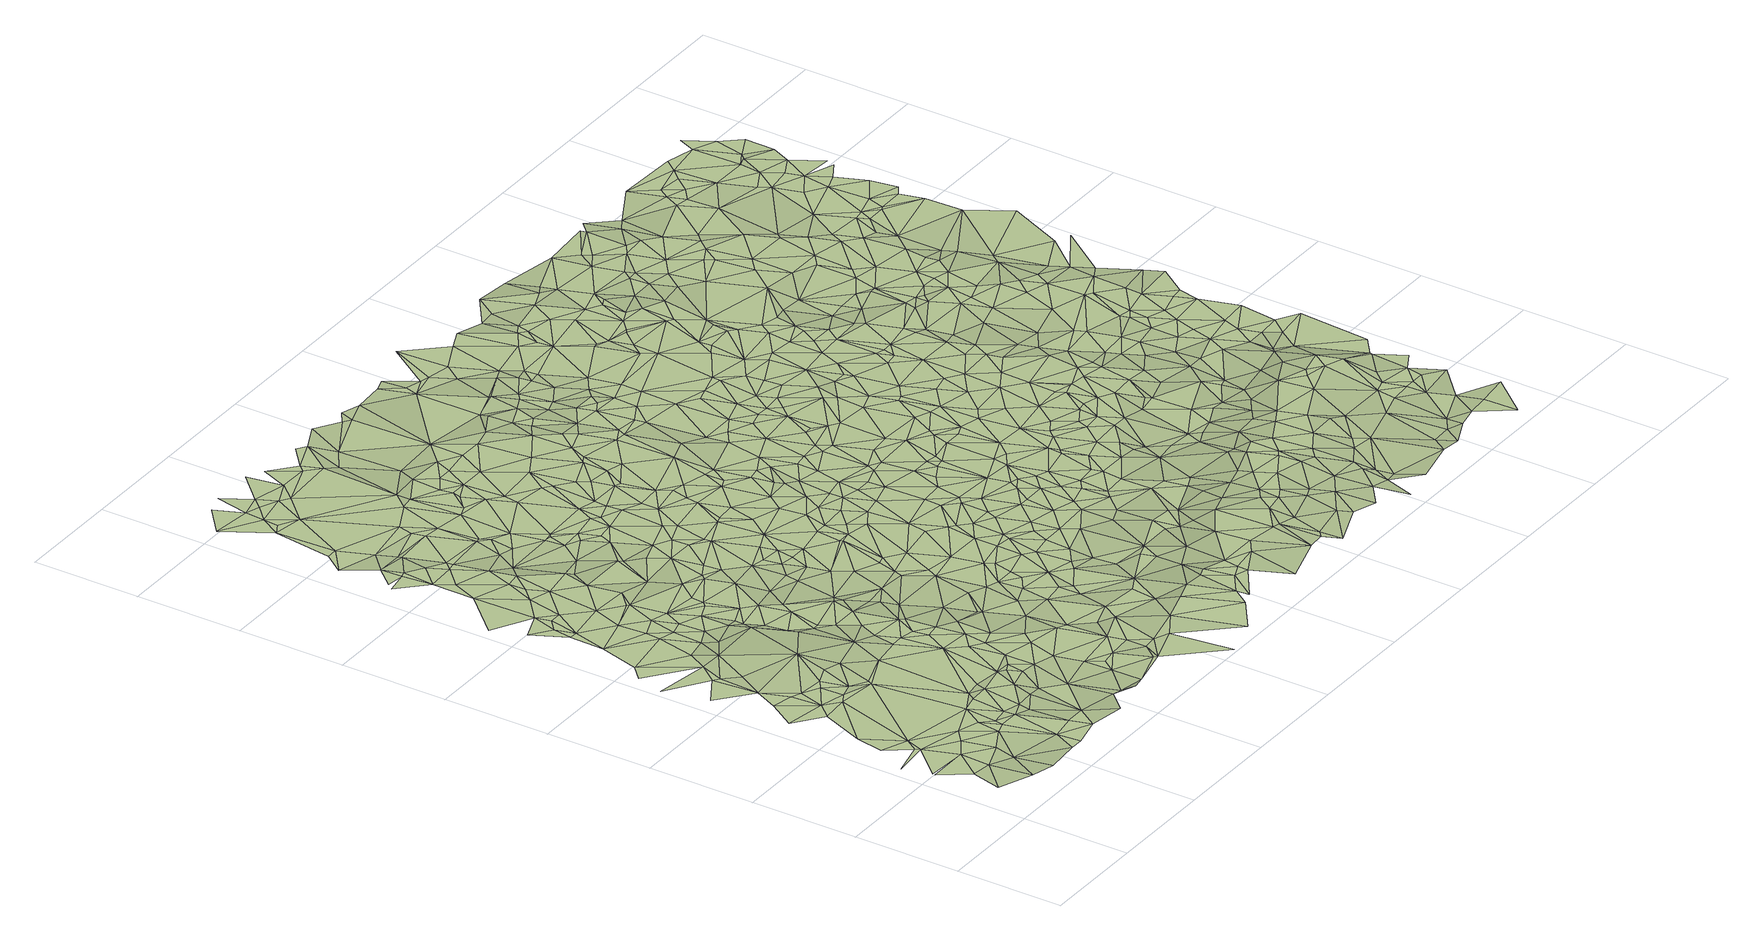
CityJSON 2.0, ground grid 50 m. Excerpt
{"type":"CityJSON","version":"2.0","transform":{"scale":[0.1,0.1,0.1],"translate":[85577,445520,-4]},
"CityObjects":{
"terrain1":{"type":"TINRelief","geometry":[{"type":"CompositeSurface","lod":"2","boundaries":[[[0,1,2]],[[2,3,4]],[[0,5,1]],[[6,7,8]],[[9,3,7]],[[2,1,3]],[[10,1,5]],[[8,11,12]],[[12,11,13]],[[8,7,11]],[[10,5,14]],[[15,3,1]],[[16,7,3]],[[10,15,1]],[[15,16,3]],[[17,11,7]],[[17,7,16]],[[10,14,18]],[[11,19,13]],[[10,20,15]],[[21,22,23]],[[22,13,19]],[[24,21,23]],[[20,16,15]],[[17,16,20]],[[25,10,18]],[[25,20,10]],[[17,26,11]],[[22,19,23]],[[24,23,27]],[[28,29,30]],[[24,27,28]],[[31,17,20]],[[25,18,32]],[[11,33,19]],[[27,23,34]],[[28,27,34]],[[35,31,20]],[[25,35,20]],[[36,29,37]],[[38,23,19]],[[31,26,17]],[[28,39,29]],[[26,33,11]],[[40,34,23]],[[41,31,35]],[[42,43,37]],[[28,44,39]],[[38,40,23]],[[45,25,32]],[[25,46,35]],[[41,26,31]],[[37,29,39]],[[41,35,46]],[[47,34,40]],[[33,38,19]],[[48,46,25]],[[49,28,34]],[[41,50,26]],[[45,48,25]],[[41,46,50]],[[38,51,40]],[[52,39,44]],[[49,44,28]],[[42,37,53]],[[37,39,52]],[[47,40,51]],[[33,51,38]],[[49,34,47]],[[50,54,26]],[[48,55,46]],[[42,56,57]],[[58,50,46]],[[59,47,51]],[[60,48,45]],[[53,37,52]],[[42,53,56]],[[26,61,33]],[[58,46,55]],[[62,51,33]],[[26,54,61]],[[49,52,44]],[[60,55,48]],[[63,57,64]],[[63,65,66]],[[49,47,59]],[[67,54,50]],[[58,67,50]],[[68,59,51]],[[68,51,62]],[[60,45,69]],[[63,64,65]],[[70,53,52]],[[65,71,66]],[[72,58,55]],[[67,61,54]],[[57,73,64]],[[60,72,55]],[[56,74,57]],[[68,49,59]],[[64,75,65]],[[76,62,33]],[[70,56,53]],[[61,76,33]],[[74,73,57]],[[67,77,61]],[[70,52,78]],[[71,79,80]],[[58,81,67]],[[65,75,71]],[[68,62,76]],[[72,81,58]],[[60,69,82]],[[64,83,75]],[[60,84,72]],[[85,52,49]],[[86,56,70]],[[86,74,56]],[[75,83,71]],[[85,78,52]],[[87,64,73]],[[67,88,77]],[[89,49,68]],[[87,83,64]],[[72,84,81]],[[90,70,78]],[[60,91,84]],[[81,88,67]],[[86,70,90]],[[60,82,91]],[[92,73,74]],[[86,92,74]],[[77,93,61]],[[83,94,71]],[[71,94,79]],[[89,68,76]],[[61,93,76]],[[95,86,90]],[[84,96,81]],[[97,90,78]],[[85,49,98]],[[95,92,86]],[[89,98,49]],[[81,99,88]],[[97,78,85]],[[100,101,102]],[[82,103,104]],[[82,104,91]],[[81,96,99]],[[92,105,73]],[[106,102,79]],[[107,87,73]],[[77,88,93]],[[87,108,83]],[[108,94,83]],[[109,110,100]],[[84,91,111]],[[112,79,94]],[[113,92,95]],[[114,95,90]],[[84,111,96]],[[107,73,105]],[[112,106,79]],[[99,115,88]],[[89,76,116]],[[114,90,97]],[[100,102,117]],[[99,96,115]],[[97,85,118]],[[119,104,103]],[[113,105,92]],[[85,98,120]],[[114,113,95]],[[109,100,117]],[[91,104,121]],[[116,76,93]],[[108,122,94]],[[112,94,122]],[[85,123,118]],[[85,120,123]],[[106,124,102]],[[97,118,125]],[[117,102,126]],[[88,115,127]],[[96,111,115]],[[89,128,98]],[[114,97,125]],[[109,129,130]],[[128,120,98]],[[131,87,107]],[[130,132,133]],[[89,116,134]],[[88,135,93]],[[87,136,108]],[[119,121,104]],[[126,102,124]],[[91,137,111]],[[88,127,135]],[[115,111,127]],[[109,117,138]],[[139,106,112]],[[114,140,113]],[[131,107,105]],[[130,129,132]],[[141,128,89]],[[91,121,142]],[[108,143,122]],[[144,125,118]],[[143,112,122]],[[131,136,87]],[[116,93,145]],[[144,114,125]],[[139,124,106]],[[91,142,137]],[[134,116,145]],[[89,134,146]],[[117,126,138]],[[147,123,120]],[[148,118,123]],[[141,89,146]],[[128,147,120]],[[149,113,140]],[[109,150,129]],[[144,140,114]],[[141,151,128]],[[109,138,150]],[[139,112,143]],[[113,152,105]],[[153,126,124]],[[149,154,113]],[[155,145,93]],[[156,133,132]],[[144,118,148]],[[151,147,128]],[[127,157,135]],[[111,158,127]],[[153,138,126]],[[108,159,143]],[[139,160,124]],[[136,159,108]],[[121,161,142]],[[153,124,160]],[[93,135,162]],[[148,123,147]],[[149,140,144]],[[163,131,105]],[[137,158,111]],[[155,164,145]],[[134,145,165]],[[154,152,113]],[[166,121,119]],[[155,93,162]],[[167,139,143]],[[158,157,127]],[[135,157,162]],[[146,134,165]],[[121,168,161]],[[163,136,131]],[[145,164,165]],[[161,168,142]],[[141,146,169]],[[141,170,151]],[[163,105,152]],[[167,143,159]],[[156,171,172]],[[155,173,164]],[[136,174,159]],[[175,160,139]],[[148,147,176]],[[151,170,147]],[[166,168,121]],[[156,132,177]],[[155,162,173]],[[178,132,129]],[[179,129,150]],[[166,119,180]],[[162,157,181]],[[149,144,182]],[[137,142,183]],[[184,138,153]],[[184,150,138]],[[149,185,154]],[[186,153,160]],[[146,165,169]],[[164,173,187]],[[175,139,167]],[[182,144,148]],[[164,187,165]],[[188,157,158]],[[156,189,171]],[[171,190,172]],[[141,169,170]],[[172,190,191]],[[188,181,157]],[[176,147,170]],[[168,183,142]],[[156,177,189]],[[137,192,158]],[[193,174,136]],[[194,173,162]],[[148,176,195]],[[185,152,154]],[[194,162,181]],[[163,193,136]],[[196,167,159]],[[174,196,159]],[[178,177,132]],[[186,160,175]],[[149,182,185]],[[189,177,171]],[[184,179,150]],[[166,197,168]],[[186,184,153]],[[179,178,129]],[[137,183,192]],[[182,148,195]],[[198,175,167]],[[166,180,197]],[[192,188,158]],[[199,165,187]],[[169,165,200]],[[176,170,201]],[[169,202,170]],[[203,187,173]],[[171,204,190]],[[197,205,168]],[[203,173,194]],[[185,206,152]],[[168,205,183]],[[193,196,174]],[[163,152,207]],[[169,208,202]],[[194,181,209]],[[188,210,181]],[[211,167,196]],[[195,176,212]],[[200,165,199]],[[180,213,197]],[[214,198,167]],[[215,171,177]],[[169,200,208]],[[170,202,201]],[[163,216,193]],[[176,201,212]],[[198,217,175]],[[199,187,203]],[[186,175,217]],[[215,204,171]],[[206,207,152]],[[163,218,216]],[[219,190,204]],[[213,205,197]],[[220,179,184]],[[214,167,211]],[[185,182,221]],[[219,222,190]],[[192,210,188]],[[220,184,186]],[[185,221,206]],[[186,217,223]],[[192,183,224]],[[209,181,210]],[[220,178,179]],[[163,207,218]],[[220,186,223]],[[225,203,194]],[[180,226,213]],[[180,227,226]],[[225,194,209]],[[182,195,228]],[[229,201,202]],[[230,217,198]],[[229,202,208]],[[215,219,204]],[[192,224,210]],[[231,215,177]],[[206,221,232]],[[223,217,230]],[[233,177,178]],[[193,234,196]],[[183,205,235]],[[236,224,183]],[[229,208,200]],[[206,232,207]],[[195,212,237]],[[229,200,199]],[[214,230,198]],[[182,228,221]],[[211,196,238]],[[216,234,193]],[[213,235,205]],[[195,237,228]],[[239,220,223]],[[220,233,178]],[[234,238,196]],[[216,218,240]],[[214,211,241]],[[242,212,201]],[[236,183,235]],[[239,223,230]],[[225,243,203]],[[244,230,214]],[[225,209,243]],[[215,245,219]],[[246,231,177]],[[207,240,218]],[[229,247,201]],[[244,214,241]],[[209,210,248]],[[199,203,249]],[[216,240,234]],[[224,250,210]],[[241,211,251]],[[211,238,251]],[[213,226,252]],[[229,199,253]],[[231,245,215]],[[237,212,254]],[[207,232,255]],[[242,201,247]],[[236,256,224]],[[233,246,177]],[[239,233,220]],[[228,237,257]],[[221,258,232]],[[213,252,235]],[[244,241,251]],[[242,254,212]],[[234,259,238]],[[221,228,258]],[[257,237,254]],[[245,260,219]],[[238,259,251]],[[210,250,248]],[[209,261,243]],[[224,256,250]],[[262,228,257]],[[209,248,261]],[[207,263,240]],[[249,203,243]],[[253,199,249]],[[236,235,256]],[[207,255,263]],[[232,258,255]],[[264,252,226]],[[265,230,244]],[[240,266,234]],[[229,267,247]],[[234,266,259]],[[239,268,233]],[[239,230,269]],[[270,228,262]],[[229,253,267]],[[271,257,254]],[[244,251,272]],[[251,259,266]],[[231,273,245]],[[274,262,257]],[[275,268,239]],[[276,248,250]],[[277,254,242]],[[268,246,233]],[[270,258,228]],[[249,243,261]],[[274,257,271]],[[278,261,248]],[[279,263,255]],[[280,235,252]],[[240,263,281]],[[280,256,235]],[[251,266,272]],[[275,239,269]],[[271,254,277]],[[282,231,246]],[[278,248,276]],[[274,270,262]],[[267,283,247]],[[279,255,258]],[[240,281,266]],[[269,230,265]],[[256,284,250]],[[253,285,267]],[[286,252,264]],[[253,249,285]],[[244,272,287]],[[242,247,288]],[[282,273,231]],[[289,245,273]],[[276,250,290]],[[275,291,268]],[[274,271,277]],[[265,244,287]],[[279,292,263]],[[284,290,250]],[[293,252,286]],[[275,269,294]],[[293,280,252]],[[272,266,295]],[[275,294,291]],[[267,296,283]],[[268,297,246]],[[292,281,263]],[[277,242,298]],[[278,276,299]],[[249,261,300]],[[301,268,291]],[[288,247,283]],[[302,284,256]],[[270,303,258]],[[278,300,261]],[[274,303,270]],[[267,285,304]],[[280,302,256]],[[305,279,258]],[[274,277,303]],[[306,289,273]],[[301,297,268]],[[272,295,287]],[[284,307,290]],[[285,249,308]],[[266,309,295]],[[281,309,266]],[[267,304,296]],[[276,290,310]],[[242,288,298]],[[278,299,311]],[[269,265,312]],[[305,292,279]],[[276,310,299]],[[269,313,294]],[[294,313,291]],[[288,283,296]],[[314,293,286]],[[293,315,280]],[[282,306,273]],[[316,282,246]],[[303,305,258]],[[310,290,307]],[[301,291,313]],[[278,311,317]],[[287,295,318]],[[249,300,308]],[[269,312,313]],[[278,317,300]],[[285,308,304]],[[319,281,292]],[[246,297,320]],[[321,307,284]],[[314,315,293]],[[318,295,309]],[[311,299,310]],[[316,246,320]],[[303,277,322]],[[301,323,297]],[[321,284,302]],[[265,287,324]],[[319,309,281]],[[301,313,323]],[[312,265,324]],[[280,321,302]],[[277,298,322]],[[325,287,318]],[[280,315,321]],[[326,288,296]],[[327,310,307]],[[282,328,306]],[[303,329,305]],[[330,318,309]],[[325,331,287]],[[321,327,307]],[[305,332,292]],[[312,333,313]],[[314,334,315]],[[326,298,288]],[[335,311,310]],[[336,296,304]],[[316,328,282]],[[335,317,311]],[[319,330,309]],[[314,337,338]],[[313,339,323]],[[332,319,292]],[[324,287,331]],[[305,329,340]],[[322,298,326]],[[341,306,328]],[[323,342,297]],[[326,296,336]],[[343,300,317]],[[308,344,304]],[[305,340,332]],[[320,297,342]],[[345,325,318]],[[346,310,327]],[[303,322,347]],[[314,338,334]],[[348,308,300]],[[312,324,349]],[[316,320,350]],[[313,333,339]],[[303,351,329]],[[345,318,330]],[[352,322,326]],[[340,329,353]],[[354,321,315]],[[312,349,333]],[[316,350,328]],[[323,339,342]],[[355,331,325]],[[354,315,334]],[[356,335,310]],[[356,310,346]],[[357,338,337]],[[335,343,317]],[[319,358,330]],[[359,327,321]],[[340,353,332]],[[352,326,360]],[[338,361,334]],[[303,347,351]],[[332,362,319]],[[349,324,331]],[[348,300,343]],[[352,347,322]],[[363,355,325]],[[363,325,345]],[[364,346,327]],[[326,336,360]],[[365,336,304]],[[365,304,344]],[[353,329,351]],[[319,362,366]],[[354,334,361]],[[345,330,358]],[[349,331,355]],[[319,366,358]],[[359,364,327]],[[367,344,308]],[[339,333,368]],[[369,361,338]],[[348,367,308]],[[350,320,370]],[[339,368,342]],[[320,342,370]],[[357,369,338]],[[356,346,371]],[[350,372,328]],[[356,373,335]],[[335,373,343]],[[352,360,374]],[[359,321,375]],[[376,321,354]],[[371,346,364]],[[352,377,347]],[[369,378,361]],[[345,358,379]],[[378,354,361]],[[332,353,380]],[[360,336,381]],[[332,380,362]],[[376,375,321]],[[382,348,343]],[[383,333,349]],[[352,374,377]],[[353,351,384]],[[363,345,385]],[[386,366,362]],[[382,343,373]],[[387,356,371]],[[387,373,356]],[[349,355,388]],[[363,388,355]],[[345,379,385]],[[386,358,366]],[[368,370,342]],[[374,360,381]],[[367,365,344]],[[365,381,336]],[[347,389,351]],[[390,368,333]],[[357,391,369]],[[348,392,367]],[[393,364,359]],[[353,384,380]],[[380,386,362]],[[350,394,372]],[[379,358,395]],[[347,377,389]],[[369,391,378]],[[396,348,382]],[[383,390,333]],[[357,397,391]],[[396,392,348]],[[398,354,378]],[[363,385,388]],[[389,384,351]],[[393,359,375]],[[383,349,388]],[[350,370,399]],[[382,373,400]],[[401,371,364]],[[387,400,373]],[[398,376,354]],[[379,395,385]],[[390,370,368]],[[387,371,402]],[[403,377,374]],[[404,381,365]],[[350,399,394]],[[376,393,375]],[[403,374,381]],[[405,365,367]],[[393,401,364]],[[386,406,358]],[[405,367,392]],[[380,407,386]],[[408,389,377]],[[409,396,382]],[[387,402,400]],[[398,393,376]],[[382,400,410]],[[411,388,385]],[[391,412,378]],[[403,408,377]],[[384,413,380]],[[401,402,371]],[[403,381,404]],[[389,414,384]],[[411,385,395]],[[358,406,395]],[[380,415,407]],[[398,378,416]],[[409,382,410]],[[396,417,392]],[[418,404,365]],[[383,388,419]],[[380,413,415]],[[390,420,370]],[[402,410,400]],[[421,384,414]],[[421,413,384]],[[418,365,405]],[[378,412,416]],[[422,391,397]],[[409,423,396]],[[419,388,411]],[[386,407,406]],[[383,424,390]],[[408,425,389]],[[417,405,392]],[[415,426,407]],[[427,403,404]],[[425,414,389]],[[415,413,426]],[[428,394,399]],[[423,417,396]],[[370,429,399]],[[398,430,393]],[[383,419,424]],[[403,431,408]],[[422,412,391]],[[390,424,420]],[[393,432,401]],[[433,410,402]],[[411,395,434]],[[427,431,403]],[[407,426,406]],[[435,413,421]],[[431,425,408]],[[436,409,410]],[[427,404,437]],[[435,426,413]],[[437,404,418]],[[438,402,401]],[[439,421,414]],[[436,423,409]],[[420,440,370]],[[429,428,399]],[[419,411,434]],[[398,416,441]],[[418,405,442]],[[439,414,425]],[[417,442,405]],[[395,406,434]],[[439,435,421]],[[398,441,430]],[[393,430,443]],[[444,417,423]],[[436,410,433]],[[393,443,432]],[[445,424,419]],[[438,433,402]],[[446,431,427]],[[447,416,412]],[[446,427,437]],[[436,444,423]],[[431,448,425]],[[449,426,435]],[[444,442,417]],[[438,401,432]],[[370,450,429]],[[451,406,426]],[[422,447,412]],[[424,452,420]],[[445,419,453]],[[437,418,454]],[[418,442,454]],[[419,434,453]],[[455,439,425]],[[416,456,441]],[[455,425,448]],[[445,457,424]],[[439,449,435]],[[370,440,450]],[[452,458,420]],[[430,441,443]],[[459,436,433]],[[446,460,431]],[[457,452,424]],[[420,458,440]],[[446,437,460]],[[434,406,461]],[[447,462,416]],[[462,456,416]],[[451,461,406]],[[438,463,433]],[[464,448,431]],[[422,465,447]],[[449,466,426]],[[455,449,439]],[[451,426,466]],[[467,444,436]],[[438,432,468]],[[432,443,468]],[[445,453,469]],[[470,442,444]],[[471,465,422]],[[472,437,454]],[[453,434,473]],[[445,469,457]],[[467,436,459]],[[460,464,431]],[[441,474,443]],[[459,433,475]],[[454,442,470]],[[476,455,448]],[[472,460,437]],[[457,477,452]],[[473,434,461]],[[478,441,456]],[[475,433,463]],[[476,449,455]],[[453,473,469]],[[474,468,443]],[[479,465,471]],[[469,477,457]],[[452,480,458]],[[467,481,444]],[[438,482,463]],[[465,483,447]],[[472,454,484]],[[438,468,482]],[[450,485,429]],[[478,474,441]],[[479,471,486]],[[440,458,480]],[[462,478,456]],[[467,459,475]],[[484,454,470]],[[476,448,487]],[[464,487,448]],[[470,444,481]],[[447,483,462]],[[452,477,480]],[[479,488,465]],[[489,461,451]],[[490,451,466]],[[491,464,460]],[[491,460,472]],[[492,473,461]],[[476,493,449]],[[488,483,465]],[[475,463,494]],[[493,466,449]],[[489,451,490]],[[469,495,477]],[[482,496,463]],[[472,484,497]],[[498,469,473]],[[467,475,499]],[[494,463,496]],[[450,440,500]],[[440,480,501]],[[467,499,481]],[[502,478,462]],[[497,484,470]],[[492,461,489]],[[477,495,480]],[[450,503,485]],[[440,501,500]],[[504,468,474]],[[476,487,505]],[[479,486,506]],[[507,490,466]],[[491,472,508]],[[509,485,503]],[[510,462,483]],[[491,511,464]],[[464,512,487]],[[513,495,469]],[[498,473,492]],[[504,482,468]],[[476,505,493]],[[508,472,497]],[[479,506,488]],[[514,496,482]],[[498,513,469]],[[478,504,474]],[[515,475,494]],[[510,502,462]],[[499,475,515]],[[493,507,466]],[[488,516,483]],[[511,512,464]],[[497,470,517]],[[450,518,503]],[[470,481,519]],[[495,520,480]],[[501,480,520]],[[521,494,496]],[[512,505,487]],[[522,478,502]],[[499,519,481]],[[509,503,518]],[[514,521,496]],[[514,482,504]],[[508,497,517]],[[510,483,516]],[[523,490,507]],[[513,524,495]],[[525,515,494]],[[526,492,489]],[[450,527,518]],[[524,520,495]],[[450,500,528]],[[499,515,519]],[[525,494,521]],[[517,470,529]],[[530,489,490]],[[531,493,505]],[[532,513,498]],[[486,533,506]],[[508,517,534]],[[526,498,492]],[[535,501,520]],[[491,508,536]],[[493,537,507]],[[510,538,502]],[[522,539,478]],[[491,536,511]],[[488,540,516]],[[478,539,504]],[[470,519,529]],[[524,535,520]],[[450,528,527]],[[488,506,540]],[[541,500,501]],[[514,542,521]],[[543,514,504]],[[525,519,515]],[[510,516,538]],[[544,524,513]],[[545,505,512]],[[546,522,502]],[[511,547,512]],[[532,544,513]],[[530,490,523]],[[523,507,537]],[[548,532,498]],[[536,508,534]],[[538,546,502]],[[543,542,514]],[[548,498,526]],[[541,501,535]],[[526,489,530]],[[525,521,549]],[[545,531,505]],[[534,517,550]],[[538,516,551]],[[552,535,524]],[[541,528,500]],[[531,553,493]],[[553,537,493]],[[516,540,551]],[[543,504,554]],[[549,521,542]],[[550,517,529]],[[511,536,547]],[[546,539,522]],[[548,544,532]],[[554,504,539]],[[555,529,519]],[[556,524,544]],[[557,518,527]],[[547,558,512]],[[559,523,537]],[[556,552,524]],[[545,560,531]],[[545,512,558]],[[561,527,528]],[[552,562,535]],[[563,541,535]],[[525,564,519]],[[563,535,562]],[[560,553,531]],[[533,565,506]],[[548,556,544]],[[536,534,566]],[[567,525,549]],[[548,526,568]],[[506,565,540]],[[551,540,569]],[[538,570,546]],[[554,539,571]],[[546,571,539]],[[538,551,572]],[[566,534,550]],[[553,559,537]],[[526,530,568]],[[564,555,519]],[[545,553,560]],[[561,557,527]],[[573,529,555]],[[574,530,523]],[[575,528,541]],[[576,542,543]],[[577,523,559]],[[578,549,542]],[[550,529,573]],[[575,561,528]],[[565,569,540]],[[575,541,563]],[[546,579,571]],[[548,580,556]],[[572,551,569]],[[567,564,525]],[[552,581,562]],[[533,582,565]],[[538,572,570]],[[543,554,583]],[[584,563,562]],[[546,570,579]],[[574,523,577]],[[556,585,552]],[[548,568,580]],[[578,567,549]],[[553,586,559]],[[587,536,566]],[[588,547,536]],[[575,563,584]],[[585,581,552]],[[584,562,581]],[[578,542,576]],[[577,559,586]],[[564,573,555]],[[589,566,550]],[[554,571,583]],[[589,550,573]],[[580,585,556]],[[568,530,590]],[[591,558,547]],[[553,592,586]],[[574,590,530]],[[576,543,583]],[[593,567,578]],[[587,588,536]],[[593,564,567]],[[545,594,553]],[[565,595,569]],[[545,558,594]],[[575,596,561]],[[561,596,557]],[[574,577,590]],[[587,566,597]],[[597,566,589]],[[577,586,598]],[[565,582,599]],[[579,600,571]],[[572,569,601]],[[597,589,573]],[[570,602,579]],[[588,591,547]],[[592,603,586]],[[553,594,592]],[[572,604,570]],[[593,605,564]],[[593,578,606]],[[607,573,564]],[[578,576,606]],[[608,575,584]],[[586,603,598]],[[569,595,601]],[[565,599,595]],[[571,600,583]],[[568,590,609]],[[610,584,581]],[[590,577,611]],[[593,606,605]],[[585,610,581]],[[612,597,573]],[[591,613,558]],[[587,597,614]],[[576,583,615]],[[611,577,598]],[[605,607,564]],[[592,594,603]],[[570,604,602]],[[579,602,600]],[[587,614,588]],[[613,594,558]],[[572,601,604]],[[608,596,575]],[[616,580,568]],[[617,576,615]],[[606,576,617]],[[612,573,607]],[[618,585,580]],[[598,603,619]],[[583,620,615]],[[605,621,607]],[[599,622,623]],[[590,611,609]],[[601,595,624]],[[610,608,584]],[[599,625,595]],[[588,626,591]],[[617,615,620]],[[601,627,604]],[[628,614,597]],[[606,629,605]],[[616,568,609]],[[604,627,602]],[[628,597,612]],[[602,630,600]],[[631,620,583]],[[632,603,594]],[[614,626,588]],[[611,598,633]],[[605,629,621]],[[583,600,634]],[[635,613,591]],[[601,624,627]],[[598,619,636]],[[608,637,596]],[[621,638,607]],[[599,623,625]],[[633,598,636]],[[632,619,603]],[[585,639,610]],[[624,595,640]],[[602,641,630]],[[606,617,642]],[[627,641,602]],[[613,632,594]],[[635,591,626]],[[631,583,634]],[[595,625,640]],[[600,630,634]],[[611,633,609]],[[612,607,643]],[[618,639,585]],[[642,617,620]],[[628,626,614]],[[616,618,580]],[[624,644,627]],[[628,612,645]],[[606,642,629]],[[621,629,646]],[[621,646,638]],[[623,647,625]],[[631,648,620]],[[635,649,613]],[[650,608,610]],[[651,635,626]],[[628,651,626]],[[627,652,641]],[[612,643,645]],[[624,640,644]],[[613,649,632]],[[653,647,623]],[[654,607,638]],[[627,644,652]],[[655,637,608]],[[647,640,625]],[[653,623,656]],[[641,657,630]],[[631,634,648]],[[650,655,608]],[[634,630,657]],[[643,607,654]],[[658,609,633]],[[659,636,619]],[[632,659,619]],[[642,620,660]],[[661,635,651]],[[662,650,610]],[[660,620,648]],[[663,646,629]],[[628,664,651]],[[628,645,665]],[[663,629,642]],[[610,639,666]],[[641,652,657]],[[667,633,636]],[[647,668,640]],[[668,644,640]],[[669,638,646]],[[670,616,609]],[[635,671,649]],[[655,672,637]],[[648,634,673]],[[662,655,650]],[[649,659,632]],[[644,674,652]],[[661,671,635]],[[673,634,657]],[[618,675,639]],[[670,609,658]],[[654,638,669]],[[664,661,651]],[[616,676,618]],[[628,665,664]],[[675,666,639]],[[663,642,660]],[[663,669,646]],[[667,636,659]],[[645,643,677]],[[653,678,647]],[[618,676,675]],[[668,674,644]],[[667,658,633]],[[662,679,655]],[[680,659,649]],[[671,680,649]],[[681,653,656]],[[662,610,682]],[[679,672,655]],[[683,657,652]],[[610,666,684]],[[648,673,685]],[[645,677,665]],[[674,683,652]],[[677,643,654]],[[673,657,685]],[[647,678,668]],[[660,648,686]],[[663,687,669]],[[675,684,666]],[[676,688,675]],[[689,616,670]],[[664,690,661]],[[662,682,679]],[[679,691,672]],[[680,692,659]],[[663,660,693]],[[671,692,680]],[[682,610,684]],[[694,674,668]],[[683,695,657]],[[664,665,690]],[[657,695,685]],[[696,670,658]],[[654,669,697]],[[698,667,659]],[[661,699,671]],[[698,658,667]],[[681,678,653]],[[648,685,700]],[[663,693,687]],[[701,676,616]],[[702,675,688]],[[686,648,700]],[[669,687,697]],[[689,670,696]],[[694,668,678]],[[703,683,674]],[[654,697,704]],[[677,654,705]],[[671,699,692]],[[692,706,659]],[[691,707,672]],[[698,659,706]],[[694,708,674]],[[702,709,675]],[[677,710,665]],[[665,710,690]],[[654,704,705]],[[689,701,616]],[[660,686,711]],[[683,712,695]],[[679,713,691]],[[675,709,684]],[[661,690,714]],[[679,682,713]],[[701,688,676]],[[685,695,715]],[[660,711,693]],[[716,696,658]],[[687,693,697]],[[708,703,674]],[[661,714,699]],[[698,717,658]],[[703,712,683]],[[715,695,712]],[[716,689,696]],[[718,700,685]],[[718,685,715]],[[701,702,688]],[[713,707,691]],[[719,694,678]],[[720,682,684]],[[686,700,721]],[[704,697,722]],[[692,699,723]],[[692,723,706]],[[698,706,724]],[[677,725,710]],[[726,678,681]],[[693,727,697]],[[686,728,711]],[[677,705,725]],[[716,658,729]],[[710,714,690]],[[705,704,722]],[[719,708,694]],[[686,721,728]],[[701,709,702]],[[729,658,717]],[[720,713,682]],[[720,684,709]],[[722,697,727]],[[719,703,708]],[[698,724,717]],[[730,689,716]],[[689,731,701]],[[726,681,732]],[[733,700,718]],[[705,722,727]],[[715,712,734]],[[733,718,715]],[[735,723,699]],[[714,735,699]],[[693,711,736]],[[724,706,737]],[[693,736,727]],[[738,731,689]],[[730,738,689]],[[739,707,713]],[[723,740,706]],[[733,715,734]],[[741,712,703]],[[742,720,709]],[[726,743,678]],[[728,744,711]],[[706,740,737]],[[701,745,709]],[[710,746,714]],[[735,747,723]],[[742,709,748]],[[743,719,678]],[[721,744,728]],[[730,716,729]],[[710,725,749]],[[745,748,709]],[[705,727,750]],[[726,732,751]],[[752,721,700]],[[714,753,735]],[[747,740,723]],[[719,741,703]],[[731,745,701]],[[724,737,754]],[[730,729,738]],[[755,713,720]],[[752,700,733]],[[744,736,711]],[[735,753,747]],[[725,705,756]],[[729,717,757]],[[724,758,717]],[[710,749,746]],[[759,734,712]],[[739,760,707]],[[738,729,757]],[[727,736,750]],[[755,739,713]],[[747,753,740]],[[733,734,761]],[[762,742,748]],[[763,744,721]],[[764,720,742]],[[724,754,758]],[[726,751,743]],[[765,737,740]],[[751,732,766]],[[725,767,749]],[[717,758,757]],[[754,737,765]],[[741,759,712]],[[714,768,753]],[[738,769,731]],[[705,750,756]],[[714,746,768]],[[731,769,745]],[[763,721,752]],[[764,755,720]],[[745,770,748]],[[733,761,771]],[[725,756,767]],[[772,736,744]],[[764,742,762]],[[762,748,770]],[[752,733,771]],[[750,736,772]],[[758,754,765]],[[739,773,760]],[[759,761,734]],[[755,773,739]],[[753,774,740]],[[751,775,743]],[[758,776,757]],[[749,777,746]],[[763,778,744]],[[751,766,775]],[[765,740,779]],[[778,772,744]],[[769,770,745]],[[764,762,770]],[[743,780,719]],[[768,746,777]],[[719,780,741]],[[781,750,772]],[[768,782,753]],[[783,771,761]],[[749,767,784]],[[740,774,779]],[[752,771,783]],[[758,765,785]],[[782,786,753]],[[738,757,787]],[[738,788,769]],[[758,789,776]],[[753,786,774]],[[749,784,777]],[[775,790,743]],[[791,767,756]],[[792,750,781]],[[766,793,775]],[[792,756,750]],[[741,794,759]],[[795,763,752]],[[795,778,763]],[[768,777,796]],[[797,761,759]],[[791,784,767]],[[785,765,779]],[[797,783,761]],[[781,772,798]],[[764,799,755]],[[764,770,800]],[[768,801,782]],[[802,760,773]],[[758,785,789]],[[787,757,776]],[[778,803,772]],[[755,802,773]],[[769,804,770]],[[795,752,783]],[[768,796,801]],[[743,790,780]],[[791,756,792]],[[782,801,786]],[[759,794,805]],[[792,781,798]],[[738,806,788]],[[741,807,794]],[[798,772,803]],[[769,788,804]],[[741,780,807]],[[775,793,808]],[[795,809,778]],[[770,804,800]],[[775,810,790]],[[779,774,811]],[[812,759,805]],[[764,800,813]],[[809,803,778]],[[787,776,789]],[[797,759,812]],[[738,787,806]],[[814,796,777]],[[784,814,777]],[[815,795,783]],[[785,779,811]],[[764,813,799]],[[755,799,802]],[[785,816,789]],[[791,817,784]],[[794,807,805]],[[786,818,774]],[[775,808,810]],[[786,801,819]],[[790,820,780]],[[821,791,792]],[[822,793,823]],[[824,783,797]],[[825,800,804]],[[785,826,816]],[[827,792,798]],[[822,808,793]],[[788,828,804]],[[815,783,824]],[[787,789,816]],[[785,811,826]],[[796,829,801]],[[790,810,820]],[[795,830,809]],[[817,814,784]],[[813,800,825]],[[774,818,811]],[[815,830,795]],[[825,804,828]],[[831,798,803]],[[780,820,832]],[[812,805,833]],[[809,834,803]],[[833,805,807]],[[821,817,791]],[[788,806,828]],[[780,835,807]],[[786,819,818]],[[780,832,835]],[[797,812,836]],[[821,792,827]],[[814,829,796]],[[830,834,809]],[[837,819,801]],[[838,820,810]],[[816,826,839]],[[838,832,820]],[[799,840,802]],[[827,798,831]],[[831,803,834]],[[839,826,811]],[[833,807,835]],[[813,825,841]],[[824,797,836]],[[842,822,823]],[[813,841,799]],[[812,833,836]],[[832,843,835]],[[829,837,801]],[[844,840,799]],[[825,828,845]],[[842,808,822]],[[815,846,830]],[[847,838,810]],[[817,848,814]],[[787,816,849]],[[787,850,806]],[[851,811,818]],[[806,852,828]],[[844,799,841]],[[839,811,851]],[[815,824,846]],[[838,853,832]],[[830,854,834]],[[808,855,810]],[[853,843,832]],[[841,825,845]],[[819,856,818]],[[821,857,817]],[[816,839,858]],[[837,856,819]],[[831,834,859]],[[814,848,829]],[[846,854,830]],[[828,852,845]],[[847,853,838]],[[847,810,855]],[[802,840,860]],[[836,833,861]],[[833,835,862]],[[857,848,817]],[[824,836,863]],[[864,851,818]],[[864,818,856]],[[806,850,865]],[[866,835,843]],[[834,854,859]],[[787,849,850]],[[839,851,864]],[[827,831,867]],[[806,865,852]],[[836,868,863]],[[837,869,856]],[[844,870,840]],[[846,824,863]],[[844,841,871]],[[836,861,868]],[[816,872,849]],[[858,839,864]],[[853,866,843]],[[816,858,872]],[[873,829,848]],[[831,859,874]],[[833,862,861]],[[846,875,854]],[[821,827,876]],[[847,855,853]],[[877,837,829]],[[864,856,878]],[[866,862,835]],[[877,869,837]],[[869,878,856]],[[841,845,879]],[[831,874,867]],[[844,871,870]],[[868,880,863]],[[854,881,859]],[[845,852,882]],[[873,877,829]],[[849,883,850]],[[840,870,860]],[[841,879,871]],[[846,863,884]],[[883,865,850]],[[854,875,881]],[[868,861,885]],[[821,876,857]],[[852,865,882]],[[877,878,869]],[[857,886,848]],[[853,887,866]],[[874,859,888]],[[876,827,867]],[[873,848,889]],[[846,890,875]],[[868,885,880]],[[888,859,881]],[[891,858,864]],[[879,845,892]],[[883,882,865]],[[884,863,880]],[[845,882,893]],[[894,864,878]],[[895,877,873]],[[867,874,896]],[[846,884,890]],[[861,862,897]],[[896,874,888]],[[845,893,892]],[[872,858,898]],[[899,883,849]],[[886,889,848]],[[877,900,878]],[[879,901,871]],[[871,901,870]],[[872,899,849]],[[875,890,881]],[[891,864,894]],[[891,898,858]],[[895,873,889]],[[888,881,902]],[[896,888,902]],[[894,878,900]],[[903,867,896]],[[872,898,899]],[[879,892,901]],[[857,904,886]],[[905,884,880]],[[895,906,877]],[[877,906,900]],[[907,870,901]],[[905,880,885]],[[908,885,861]],[[909,882,883]],[[857,876,904]],[[903,876,867]],[[908,861,897]],[[892,893,910]],[[894,900,906]],[[909,893,882]],[[911,889,886]],[[896,902,912]],[[913,890,884]],[[881,890,914]],[[899,915,883]],[[902,881,914]],[[892,916,901]],[[907,901,916]],[[911,886,904]],[[917,898,891]],[[913,884,905]],[[903,896,918]],[[917,899,898]],[[905,885,908]],[[909,910,893]],[[915,909,883]],[[895,889,919]],[[896,912,918]],[[894,906,920]],[[891,894,921]],[[895,919,906]],[[912,902,922]],[[922,902,914]],[[903,923,876]],[[913,914,890]],[[911,904,924]],[[894,920,925]],[[876,923,904]],[[911,919,889]],[[926,892,910]],[[927,915,899]],[[921,894,925]],[[926,916,892]],[[927,899,917]],[[903,918,923]],[[917,891,928]],[[911,924,919]],[[929,912,922]],[[930,909,915]],[[928,891,921]],[[906,931,920]],[[929,922,914]],[[924,904,932]],[[909,933,910]],[[927,930,915]],[[919,931,906]],[[925,920,934]],[[904,923,932]],[[935,918,912]],[[936,927,917]],[[921,925,934]],[[924,937,919]],[[930,933,909]],[[936,917,928]],[[938,912,929]],[[924,932,937]],[[934,920,931]],[[933,926,910]],[[935,923,918]],[[939,916,926]],[[927,940,930]],[[928,921,941]],[[919,937,942]],[[943,932,923]],[[939,944,916]],[[921,934,941]],[[919,942,931]],[[936,940,927]],[[935,912,938]],[[935,943,923]],[[928,941,945]],[[936,928,946]],[[946,928,945]],[[947,926,933]],[[947,939,926]],[[937,932,948]],[[936,946,940]],[[937,948,942]],[[949,945,941]],[[939,950,944]],[[930,951,933]],[[943,952,932]],[[930,940,951]],[[947,953,939]],[[946,945,949]],[[934,931,954]],[[953,950,939]],[[942,954,931]],[[941,934,954]],[[947,933,955]],[[949,941,956]],[[946,957,940]],[[946,949,957]],[[950,958,944]],[[947,955,953]],[[953,959,950]],[[955,933,960]],[[949,956,957]],[[933,951,960]],[[948,961,942]],[[953,955,959]],[[941,962,956]],[[940,957,963]],[[959,958,950]],[[940,964,951]],[[957,956,965]],[[966,944,958]],[[942,961,954]],[[940,963,964]],[[941,954,962]],[[967,957,965]],[[955,958,959]],[[967,963,957]],[[965,956,962]],[[955,960,968]],[[960,951,968]],[[969,967,965]],[[964,970,951]],[[955,971,958]],[[969,965,962]],[[963,970,964]],[[955,968,971]],[[951,972,968]],[[951,970,972]],[[967,973,963]],[[969,974,967]],[[966,958,975]],[[974,973,967]],[[976,970,963]],[[958,971,975]],[[973,976,963]],[[977,971,968]],[[978,968,972]],[[978,972,970]],[[977,968,978]],[[976,979,970]],[[977,980,971]],[[971,980,975]],[[978,970,981]],[[982,980,977]],[[982,977,978]],[[980,983,975]],[[984,975,983]],[[985,983,980]],[[982,985,980]]]}]}
},
"vertices":[
[143,220,17],[257,340,27],[163,350,28],[259,480,29],[68,480,29],[292,150,23],[31,620,29],[206,640,29],[191,660,29],[67,490,30],[381,300,14],[232,720,30],[109,770,29],[133,900,30],[399,120,26],[390,390,26],[351,540,29],[410,590,29],[557,130,28],[344,1110,30],[499,450,28],[82,1200,30],[214,1100,30],[275,1170,29],[166,1330,30],[612,240,27],[579,660,27],[264,1310,29],[219,1440,29],[195,1650,31],[61,1570,30],[513,560,28],[620,130,28],[528,1090,30],[311,1290,30],[554,470,28],[9,1780,30],[268,1740,30],[395,1140,30],[227,1630,30],[390,1250,29],[564,510,27],[109,1970,31],[47,1910,31],[284,1560,33],[758,160,29],[655,470,24],[419,1270,39],[730,260,28],[510,1440,68],[643,520,29],[467,1160,28],[353,1720,49],[316,1830,30],[661,680,28],[727,450,18],[356,2010,30],[165,2160,30],[728,500,26],[483,1290,56],[824,260,27],[687,720,27],[539,1110,30],[166,2320,31],[205,2320,31],[182,2410,31],[89,2480,31],[748,680,31],[567,1270,50],[900,120,44],[422,1850,30],[220,2530,30],[825,510,22],[353,2210,31],[363,2080,30],[237,2460,30],[707,1170,28],[766,730,28],[460,1790,36],[208,2820,34],[28,2630,32],[846,600,29],[1002,220,29],[294,2460,30],[889,510,17],[610,1730,49],[431,1990,30],[403,2350,29],[886,710,33],[753,1320,44],[509,1890,30],[985,430,17],[460,2120,31],[929,1000,29],[322,2620,33],[502,2010,30],[953,630,28],[595,1830,33],[688,1550,48],[924,690,29],[193,3160,35],[85,3140,35],[206,3020,35],[1062,150,61],[1044,210,29],[515,2260,30],[258,2940,34],[506,2270,30],[423,2590,33],[187,3260,35],[108,3170,36],[1025,620,28],[381,2760,33],[545,2100,29],[605,1970,29],[964,710,29],[845,1190,27],[220,3170,34],[643,1790,29],[1183,200,14],[700,1610,29],[1159,330,29],[382,2680,34],[682,1710,29],[351,3030,31],[646,1830,29],[303,3120,33],[1025,760,28],[770,1530,29],[283,3350,28],[88,3400,36],[578,2340,31],[215,3500,33],[164,3500,33],[860,1290,29],[997,920,30],[549,2490,31],[1123,590,30],[330,3250,27],[426,2890,31],[678,2000,29],[845,1470,28],[1154,460,30],[453,2770,33],[740,1870,28],[903,1190,29],[902,1380,27],[835,1680,28],[802,1820,29],[698,2020,29],[330,3270,23],[803,1530,28],[769,2170,32],[386,3070,30],[703,2080,30],[988,1110,27],[202,3780,33],[1056,880,29],[1167,730,26],[585,2620,27],[391,3040,30],[1202,390,30],[1076,990,26],[721,2310,22],[974,1180,27],[1024,1280,28],[1347,250,24],[529,2840,10],[1277,400,29],[972,1470,29],[998,1580,29],[261,3880,33],[79,3990,33],[1057,1120,27],[607,2590,21],[586,2940,11],[863,1740,29],[348,3760,32],[525,3390,29],[505,3320,29],[1366,240,20],[1141,910,26],[904,2000,24],[1371,490,30],[522,3260,30],[857,2120,29],[599,3060,29],[1042,1260,28],[1215,790,26],[257,3810,33],[269,3970,34],[211,4100,33],[1318,700,29],[794,2500,21],[1138,1070,30],[939,1850,16],[712,2650,14],[1405,320,21],[633,2910,27],[1134,1350,18],[1117,1430,15],[1044,1610,13],[1034,1560,23],[1219,1190,15],[335,3950,32],[1395,410,28],[873,2140,30],[919,2320,29],[1095,1470,16],[1281,1040,13],[1345,870,16],[767,2740,30],[1068,1800,19],[1459,320,29],[758,2830,30],[421,3910,33],[804,2480,21],[645,3020,29],[868,2410,29],[381,4000,32],[599,3250,30],[955,2100,30],[304,4130,32],[617,3060,29],[1360,680,29],[1274,1060,10],[1546,300,20],[1570,0,28],[1050,2010,29],[1204,1480,19],[726,2980,30],[464,3880,33],[946,2180,30],[665,3460,30],[891,2600,29],[1526,550,25],[1465,600,14],[1071,1860,23],[837,2710,29],[738,3230,30],[965,2440,29],[793,2830,30],[1189,1720,28],[1362,1160,24],[810,2840,30],[536,3960,33],[734,3540,26],[1244,1640,28],[1425,960,19],[1395,1340,29],[1492,860,25],[876,2750,29],[1643,360,36],[1321,1460,29],[1166,1820,29],[1049,2320,29],[1571,630,27],[1130,1920,28],[1126,2260,30],[915,2660,29],[511,4130,31],[1433,1120,28],[1115,2000,29],[1046,2400,29],[1749,50,31],[949,3090,30],[993,2670,30],[1331,1500,29],[730,3470,30],[895,3210,31],[1198,2070,27],[1198,1910,29],[1003,2770,30],[678,3960,32],[1210,1990,29],[792,3250,30],[1507,990,28],[1278,1910,29],[1492,1100,29],[1118,2290,30],[1730,490,29],[1116,2490,30],[742,3900,30],[1356,1590,29],[1615,780,15],[1417,1390,29],[1836,120,81],[1042,2850,30],[1421,1810,29],[590,4090,31],[1594,870,29],[867,3350,30],[1150,2440,30],[1739,370,76],[857,3310,30],[1036,2740,30],[1395,1600,29],[869,3550,30],[1411,1820,29],[1577,1040,29],[1584,1230,29],[858,3410,31],[1743,610,30],[1286,2110,28],[1482,1540,29],[1265,2320,31],[703,3990,32],[1638,830,25],[1551,1370,30],[1132,2700,30],[1668,970,30],[1586,1100,29],[962,3160,30],[944,3350,30],[1892,200,81],[1830,400,76],[810,3870,11],[1608,1190,30],[1122,2770,30],[1221,2580,30],[919,3640,15],[1818,650,29],[1427,1940,29],[934,3460,30],[1100,3070,30],[1126,2830,30],[1475,1820,29],[1751,900,29],[851,4050,31],[1358,2210,31],[1218,2660,30],[1136,3040,30],[1348,2470,30],[1070,3350,30],[1917,390,81],[1729,1140,29],[1588,1800,28],[1899,140,80],[1989,270,82],[1007,3460,30],[1296,2330,31],[808,4080,31],[1039,3540,30],[1729,1260,29],[1667,1570,28],[1276,2830,30],[1793,940,29],[1513,2050,28],[1731,1370,29],[1176,3180,30],[900,3930,19],[1496,2170,28],[1483,1940,29],[1393,2340,29],[1993,530,47],[1214,2980,30],[1776,1100,29],[2056,250,81],[1337,2670,30],[1900,790,12],[1535,1870,29],[1967,410,80],[1356,2530,29],[1252,2930,30],[1876,890,20],[1683,1660,28],[1377,2610,30],[1749,1510,29],[1139,3480,30],[2056,300,82],[1141,3640,29],[1873,1000,29],[979,4110,31],[1806,1250,29],[1617,1950,29],[2001,740,26],[2019,670,28],[1589,2040,29],[2069,370,82],[1307,2820,30],[1509,2460,30],[1667,1850,29],[1821,1290,28],[1281,3240,29],[1553,2250,27],[1360,2920,30],[1437,2600,29],[1883,1120,28],[1363,3040,30],[1635,2130,29],[1249,3480,30],[2188,320,81],[1776,1490,29],[2062,760,27],[1095,4040,28],[1438,2900,30],[1829,1440,29],[2181,100,49],[2122,590,50],[1140,4020,23],[1910,1200,29],[2029,1050,29],[1982,1120,29],[1709,2000,29],[1761,1870,29],[1875,1630,29],[1601,2750,29],[1555,2570,30],[1705,2060,29],[1916,1390,29],[1965,1250,29],[1400,3060,30],[2258,370,82],[1638,2400,29],[1676,2260,26],[1557,2480,30],[2242,530,79],[1936,1570,29],[1880,1710,29],[1433,3140,30],[1342,3500,35],[1658,2300,28],[2406,170,48],[1934,1440,29],[1427,3330,30],[1723,2220,29],[1604,2560,30],[1791,1980,29],[1154,4080,30],[1241,4050,30],[2220,760,28],[1804,2080,29],[2181,990,15],[2090,1220,30],[1585,3020,31],[1696,2410,29],[2060,1360,29],[1871,1900,29],[2161,1130,29],[1750,2380,30],[1464,3610,19],[2272,720,26],[1969,1600,29],[2249,840,28],[2010,1520,29],[1500,3230,33],[1867,1980,29],[2401,350,80],[1830,2200,29],[1791,2460,27],[1464,3920,17],[1699,2780,36],[1478,3460,22],[1540,3180,31],[1992,1720,29],[1832,2300,28],[2307,680,50],[1501,3380,23],[1451,3560,36],[2107,1360,29],[1958,2010,29],[1641,3020,30],[2397,630,75],[2194,1190,30],[1977,2050,29],[2443,350,73],[1823,2630,27],[2157,1440,29],[2258,1020,14],[1612,3230,27],[2161,1590,29],[2495,180,44],[2045,1870,28],[1660,3060,29],[2351,830,28],[2210,1360,29],[1896,2310,29],[1557,3410,21],[2379,800,26],[2516,200,47],[1590,3510,18],[2185,1490,29],[2310,1090,26],[2513,440,82],[2054,1770,29],[1392,4060,31],[2551,110,28],[1973,2270,28],[2526,330,69],[1775,3000,25],[1808,2730,25],[2028,2020,28],[1765,3050,26],[1935,2520,27],[2267,1300,29],[1659,3400,12],[2301,1220,29],[2128,1810,28],[1737,3220,28],[2221,1480,29],[1593,3650,24],[1598,3640,29],[2489,660,74],[1468,3970,26],[2470,990,21],[1995,2320,28],[2705,240,42],[1894,2680,25],[2139,1870,27],[1451,4080,31],[2562,520,84],[2095,2100,28],[2033,2260,28],[1709,3300,29],[2342,1120,28],[2285,1430,29],[2609,460,81],[2174,1820,28],[1546,3950,26],[2294,1580,28],[1657,3540,17],[2352,1260,29],[2522,770,55],[1977,2730,26],[1719,3420,13],[2341,1410,28],[1857,3100,28],[1589,3940,25],[1663,3850,10],[2305,1650,28],[1965,2980,25],[2063,2410,27],[1791,3250,28],[2751,190,28],[2192,1860,28],[1692,3570,16],[2232,2030,28],[2004,2630,27],[2618,560,82],[2559,870,26],[2713,390,62],[1745,3710,20],[2464,1220,28],[2458,1130,26],[1824,3300,26],[2152,2360,29],[2614,700,72],[2196,2110,29],[1858,3210,31],[2449,1270,29],[2306,1880,28],[2663,490,82],[1807,3470,22],[2128,2540,28],[2532,970,30],[2364,1630,28],[1865,3340,27],[1684,4160,31],[2198,2330,29],[2076,2650,26],[2098,2410,28],[1703,3920,25],[1793,3570,28],[1773,3620,36],[2497,1510,29],[2818,320,50],[2329,1960,29],[2490,1440,29],[1965,3150,28],[2763,410,61],[2721,660,81],[2621,900,27],[2769,570,82],[2423,1700,29],[2056,2920,26],[1795,3730,23],[2598,1220,29],[2101,2770,26],[2539,1340,29],[2701,720,77],[1972,3250,27],[1851,3580,26],[2875,160,19],[2703,1100,14],[1845,3640,26],[1934,3390,29],[2137,2650,26],[2344,1990,29],[2404,2100,29],[2391,1880,29],[2120,2940,25],[2356,2320,29],[2180,2600,25],[2509,1460,29],[2329,2500,28],[2917,390,52],[1848,3990,28],[2441,1900,29],[2197,2740,25],[2975,240,21],[2825,850,61],[2901,540,80],[2842,770,80],[2231,2660,25],[2885,640,83],[2580,1540,29],[2644,1370,29],[2564,1690,29],[1997,3770,25],[2221,2970,25],[2074,3650,25],[2222,2930,25],[2538,1880,29],[2364,2450,29],[2475,2070,29],[2689,1220,21],[2260,3260,25],[2694,1290,29],[2220,3320,25],[2328,2700,24],[2745,1200,11],[2614,1580,29],[3015,80,15],[3058,220,17],[2971,520,72],[3052,340,35],[2481,2230,29],[2915,660,83],[2532,2060,29],[2722,1470,29],[2859,840,61],[2803,1110,19],[2397,2570,24],[2304,2860,27],[2876,1020,28],[2443,2350,29],[2318,2780,26],[1940,4030,29],[2678,1620,29],[2168,3510,24],[3064,390,44],[2920,800,80],[2794,1380,30],[2665,1830,29],[3014,560,79],[2596,1920,29],[2741,1520,29],[3091,300,23],[2899,1090,31],[2465,2530,28],[2064,3720,25],[2512,2240,29],[2990,740,82],[3118,230,12],[2752,1720,29],[2087,3830,24],[3173,110,22],[2989,900,58],[2414,2940,25],[2480,2680,26],[2868,1380,29],[2577,2290,29],[2118,3800,25],[2815,1480,29],[2640,2150,29],[2692,2030,29],[2187,3510,26],[2465,2850,25],[3158,450,43],[2824,1570,29],[2384,3080,25],[2543,2490,29],[2080,4000,16],[2948,1050,28],[3114,620,81],[2231,3480,27],[2265,3380,25],[2793,1940,29],[3269,440,39],[2135,3860,24],[2532,2530,29],[3370,150,28],[2248,3780,24],[3105,800,82],[2300,3690,25],[3026,1070,28],[2970,1360,23],[2870,1580,29],[2332,3460,24],[2429,3170,25],[2727,2170,28],[2167,4010,14],[2590,2600,28],[2942,1560,29],[3220,500,41],[3090,900,69],[2433,3110,25],[2907,1690,29],[2516,2870,27],[2706,2430,28],[3075,1190,27],[2493,3370,27],[2347,3470,25],[3220,720,83],[2887,1730,29],[2890,1860,29],[2632,2700,25],[2216,4100,29],[3257,630,77],[2398,3520,25],[2806,2120,28],[3012,1520,29],[3178,840,82],[2305,3890,27],[2804,2320,28],[3161,950,58],[2564,3120,25],[2645,2970,26],[3132,1120,28],[3338,610,55],[2393,3700,24],[3074,1380,20],[2968,1710,28],[2744,2510,28],[2634,2860,24],[2896,2000,28],[3429,230,19],[2978,1710,28],[3051,1400,27],[2596,3090,26],[2571,3190,27],[2522,3350,26],[3457,140,29],[3183,1110,33],[3247,1010,48],[2772,2440,28],[3053,1700,28],[2691,2780,25],[2591,3240,25],[2399,3930,26],[2755,2710,24],[3408,810,83],[2463,3660,23],[3477,500,34],[3131,1530,28],[2525,3510,24],[2935,2200,28],[2786,2500,28],[2463,3550,24],[2983,2130,28],[3102,1760,28],[3519,230,24],[3286,1280,26],[2837,2500,28],[2736,2860,24],[2474,3890,18],[3118,1910,28],[2683,3030,24],[2752,2910,24],[3389,970,80],[2407,4100,11],[3302,1080,41],[2505,3680,23],[3201,1420,16],[2522,3740,21],[2802,2780,24],[3586,200,27],[3001,2060,28],[2980,2320,27],[2634,3470,20],[2609,3600,13],[3304,1190,28],[3157,1680,28],[2452,3960,16],[2924,2680,24],[3590,280,21],[2769,3010,23],[3022,2210,27],[3230,1520,28],[2902,2720,22],[3612,630,31],[3165,1730,28],[2976,2470,25],[3341,1200,28],[3128,2070,22],[2920,2840,11],[2980,2530,23],[2939,3170,26],[2762,3490,14],[2846,3030,12],[3600,540,32],[3158,1990,19],[3193,1870,24],[3687,220,27],[3482,890,83],[3375,1390,16],[3045,2330,24],[3471,1110,39],[3276,1740,18],[2701,3870,19],[2710,3690,16],[3022,2450,22],[2662,4040,23],[3304,1680,17],[2716,3600,16],[3517,920,83],[2850,3410,23],[3584,870,83],[3767,350,21],[3346,1590,17],[3727,470,16],[3035,2770,10],[3529,1040,75],[2735,3730,21],[3211,2290,12],[3434,1380,28],[2945,3020,16],[3260,2060,13],[3147,2630,27],[3144,2580,22],[3707,550,29],[3347,1940,22],[3796,230,27],[3801,70,27],[3542,1340,29],[2750,3690,23],[3005,2850,13],[3369,1890,23],[2815,3570,25],[3268,2440,27],[3446,1510,10],[3412,1750,19],[3676,650,30],[3637,950,83],[3426,1670,16],[3677,840,81],[3620,1140,46],[3209,2560,27],[3754,550,29],[3096,2840,26],[2747,3950,24],[2856,3800,24],[3949,250,27],[3721,710,38],[2768,3910,25],[2901,3640,24],[3587,1430,27],[3815,550,29],[3308,2310,27],[3095,3150,25],[3035,3290,24],[3152,2800,24],[2987,3510,24],[3833,630,28],[3525,1550,28],[3928,500,13],[3207,2620,26],[3432,2100,27],[3203,2910,26],[3529,1680,27],[2906,4060,23],[3720,1110,31],[3844,820,31],[3653,1280,29],[3176,2800,25],[3011,3470,25],[3842,810,30],[3539,1840,27],[3644,1160,39],[3241,2600,25],[2910,4030,25],[2912,3840,24],[3203,3100,25],[3331,2430,26],[3552,1800,27],[3611,1530,27],[3597,2050,28],[3343,2550,28],[3300,2640,29],[2974,3810,25],[3742,1280,29],[3643,1630,27],[3063,3550,25],[3103,3350,24],[3715,1380,28],[3789,1210,28],[3485,2260,29],[3921,680,27],[3589,1740,27],[3486,2390,26],[3745,1460,27],[3322,2890,25],[3048,3750,25],[3103,3600,26],[3382,2730,25],[3420,2460,26],[3596,1830,28],[3931,890,29],[3254,2960,26],[3266,3150,24],[3375,2640,26],[3017,3930,19],[3676,1710,27],[3629,2030,28],[3595,2230,26],[3855,1290,29],[3452,2620,26],[2976,4090,15],[3955,1230,29],[3252,3490,18],[3145,3640,21],[3553,2340,26],[3733,1860,28],[3880,1470,27],[3824,1650,27],[3313,3350,17],[3084,3970,13],[3418,3120,23],[3735,1940,28],[3640,2500,17],[3506,2700,26],[3516,2870,21],[3785,1740,28],[3740,2100,28],[3630,2300,28],[3496,2760,25],[3305,3850,14],[3380,3260,18],[3491,3060,23],[3847,1750,26],[3342,3380,11],[3625,2690,12],[3764,2230,19],[3377,3690,16],[3597,2750,12],[3910,1970,17],[3443,3180,24],[3723,2310,18],[3941,1880,24],[3325,3910,24],[3531,3330,26],[3579,2950,25],[3682,2550,12],[3815,2140,19],[3267,4070,26],[3558,3040,22],[3608,3170,23],[3353,3830,25],[3910,2400,14],[3634,3120,23],[3357,3960,24],[3617,3590,26],[3967,2360,25],[3417,3880,24],[3895,2840,26],[3529,3800,25],[3721,3120,23],[3660,3180,23],[3516,4000,24],[3471,3950,24],[3588,3640,25],[4010,2650,25],[3888,3020,24],[3751,3400,24],[3660,3460,25],[3738,3130,23],[3561,4060,25],[3765,3210,23],[3697,3700,23],[3860,3130,25],[3771,3530,23],[3708,3800,23],[3748,3610,23],[3889,3290,22],[3905,3160,26],[3703,4030,22],[3829,3430,23],[3746,3810,25],[3843,3660,22],[3912,3480,22],[3776,3840,22],[3926,3520,22],[3882,3750,23],[3805,3980,23],[3735,4110,22],[3881,3890,26]
]}
